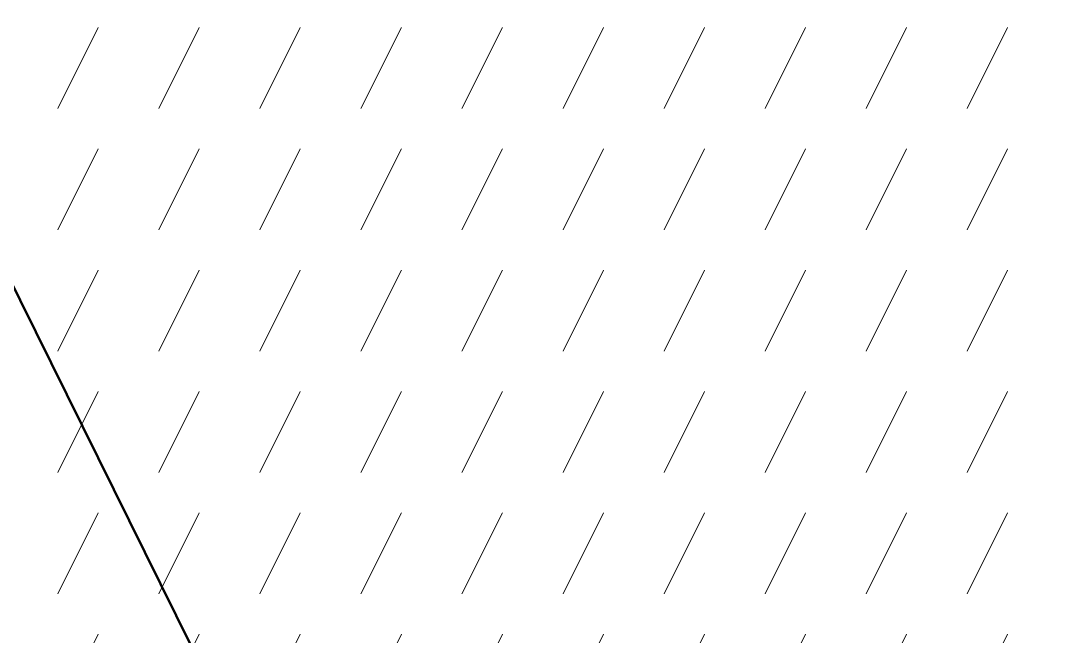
# Model space of a CAD drawing. Header units: metres. Extents: x 2513914 to 2544706, y 1140005 to 1171926.
# Drawn here: x 2514974.07 to 2514999.6, y 1146637.9 to 1146653.12 of the extents above; entities that cross this region are included whole.
import ezdxf

# ---------------------------------------------------------------- set-up
doc = ezdxf.new("R2010")
doc.units = ezdxf.units.M
doc.layers.add('MO_BF', color=7, linetype='Continuous', lineweight=40)
doc.layers.add('MO_CS_SV_CI_VIGNE_HACH', color=253, linetype='Continuous', lineweight=20)

msp = doc.modelspace()

# ---------------------------------------------------------------- hatches: boundary and pattern name
at = {"layer": 'MO_CS_SV_CI_VIGNE_HACH'}
h = msp.add_hatch(dxfattribs=at)
h.set_pattern_fill('VIGNE', color=256, style=0)
h.set_pattern_definition([(63.434949, (0, 0), (-2.5000000252, -7.7e-09), [2.236068, -14.534441]), (63.434949, (0, 3), (-2.5000000252, -7.7e-09), [2.236068, -14.534441]), (63.434949, (0, 6), (-2.5000000252, -7.7e-09), [2.236068, -14.534441]), (63.434949, (0, 9), (-2.5000000252, -7.7e-09), [2.236068, -14.534441]), (63.434949, (0, 12), (-2.5000000252, -7.7e-09), [2.236068, -14.534441])])
h.paths.add_polyline_path([(2514962.051, 1146670.552), (2514967.475, 1146672.918), (2514968.051, 1146671.542), (2514974.97, 1146673.451), (2514985.581, 1146674.265), (2514994.932, 1146672.982), (2515002.084, 1146669.393), (2515007.146, 1146665.119), (2515009.257, 1146661.878), (2515015.694, 1146650.362), (2515030.298, 1146624.233), (2515027.663, 1146623.066), (2515029.811, 1146618.241), (2515026.611, 1146608.972), (2515011.521, 1146595.912), (2515002.461, 1146588.662), (2514994.841, 1146604.052), (2514985.641, 1146622.822), (2514962.231, 1146611.112), (2514948.131, 1146639.112), (2514942.831, 1146649.992), (2514942.541, 1146660.202)])

# ---------------------------------------------------------------- linework, layer by layer
at = {"layer": 'MO_BF', "flags": 128}
for points in [[(2515002.461, 1146588.662), (2514994.841, 1146604.052), (2514985.641, 1146622.822), (2514971.731, 1146650.892), (2514962.051, 1146670.552), (2514967.475, 1146672.918), (2514968.051, 1146671.542), (2514974.97, 1146673.451), (2514985.581, 1146674.265), (2514994.932, 1146672.982), (2515002.084, 1146669.393), (2515007.146, 1146665.119), (2515009.257, 1146661.878), (2515015.694, 1146650.362), (2515030.298, 1146624.233), (2515027.663, 1146623.066), (2515029.811, 1146618.241), (2515026.611, 1146608.972), (2515011.521, 1146595.912)], [(2514948.131, 1146639.112), (2514971.731, 1146650.892), (2514985.641, 1146622.822), (2514962.231, 1146611.112)]]:
    msp.add_lwpolyline(points, close=True, dxfattribs=at)

doc.saveas('drawing.dxf')
